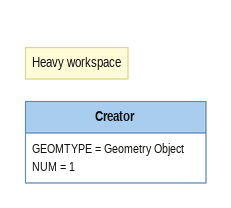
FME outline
Note: Heavy workspace
Creator
    GEOMTYPE = Geometry Object
    NUM = 1
